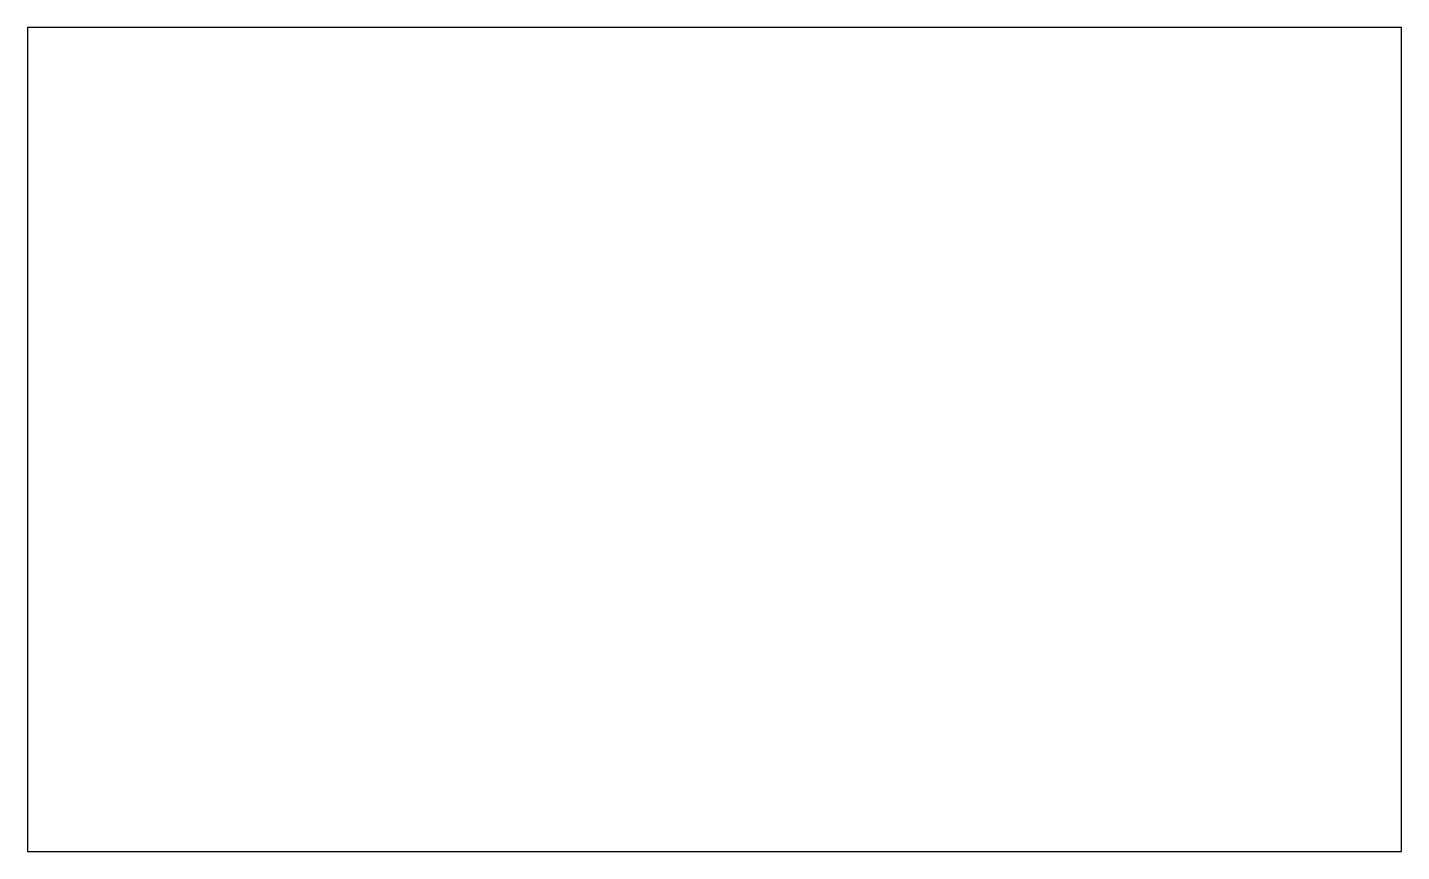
# Model space of a CAD drawing. Header units: millimetres. Extents: x 0 to 500, y 0 to 300.
import ezdxf

# ---------------------------------------------------------------- set-up
doc = ezdxf.new("R2010")
doc.units = ezdxf.units.MM
doc.layers.add('OUTLINE', color=7, linetype='CONTINUOUS')

msp = doc.modelspace()

# ---------------------------------------------------------------- linework, layer by layer
at = {"layer": 'OUTLINE'}
msp.add_lwpolyline([(0, 0), (500, 0), (500, 300), (0, 300)], close=True, dxfattribs=at)

doc.saveas('drawing.dxf')
